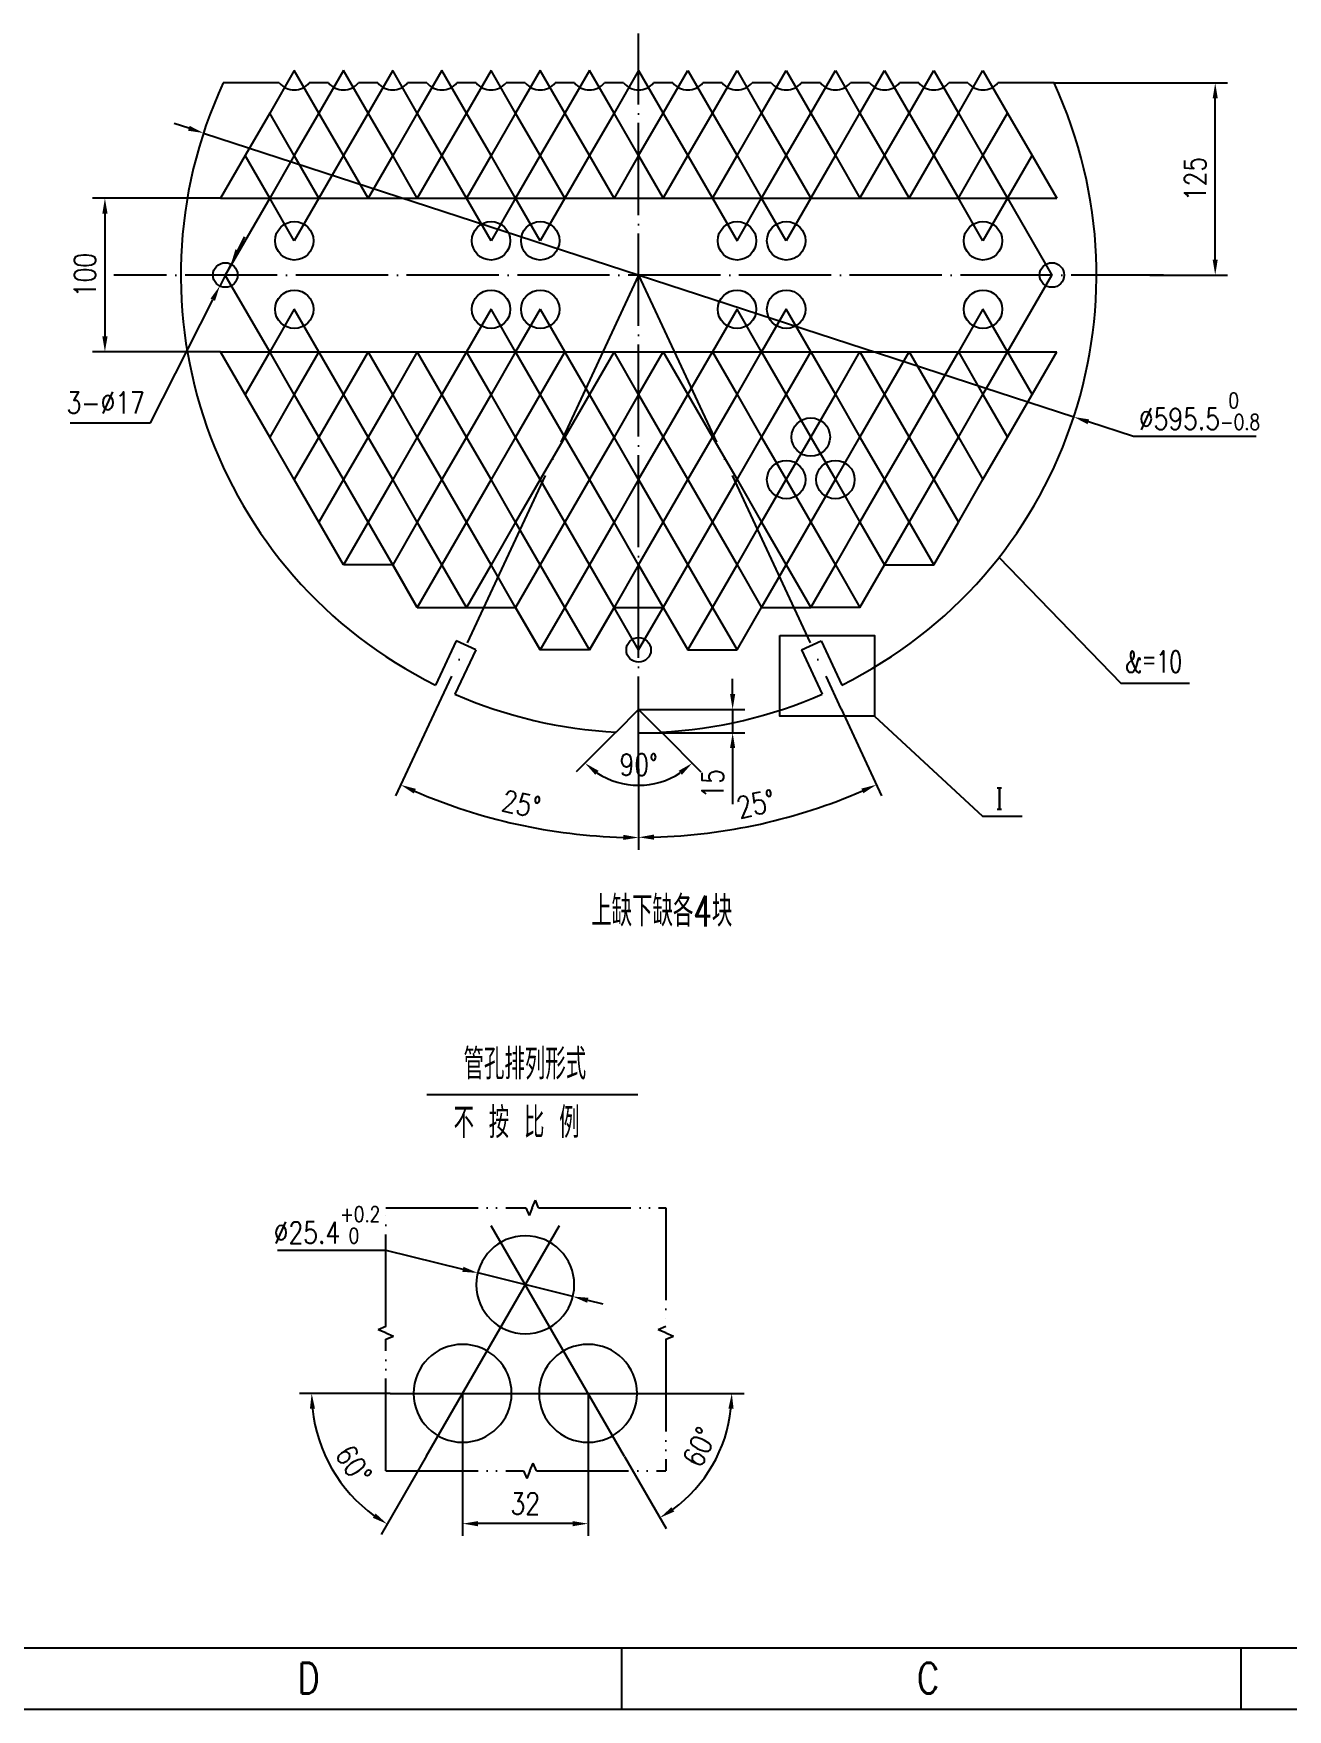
# Model space of a CAD drawing. Header units: millimetres. Extents: x 16142 to 22870, y -8556 to -3804.
# Drawn here: x 19607 to 21239, y -8556 to -6375 of the extents above; entities that cross this region are included whole.
import ezdxf
from ezdxf.enums import TextEntityAlignment as Align

# ---------------------------------------------------------------- set-up
doc = ezdxf.new("R2010")
doc.units = ezdxf.units.MM
doc.header["$LTSCALE"] = 80
for name, pattern in [('DASHDOT-L', [90, 80, -5, 0, -5]), ('DASHDOT-M', [36, 30, -3, 0, -3]), ('DIVIDE-M', [39, 30, -3, 0, -3, 0, -3])]:
    doc.linetypes.add(name, pattern=pattern)
for name, color, linetype in [('4', 4, 'Continuous'), ('CDR_DIM', 7, 'Continuous'), ('CDR_DWG1', 4, 'Continuous'), ('CDR_DWG2', 2, 'Continuous'), ('CDR_DWG3', 1, 'DASHDOT-M'), ('CDR_DWG4', 3, 'DIVIDE-M'), ('CDR_TEXT', 7, 'Continuous'), ('尺寸线', 7, 'Continuous'), ('尺寸线层', 7, 'Continuous'), ('轮廓线', 4, 'Continuous')]:
    doc.layers.add(name, color=color, linetype=linetype)
doc.styles.add('HZ', font='ROMANS.shx', dxfattribs={"width": 0.7, "height": 3, "bigfont": 'HZ.shx'})
doc.styles.add('ROMANC', font='romanc', dxfattribs={"bigfont": 'hz'})
doc.styles.add('TH_GBDIM', font='romans.shx', dxfattribs={"width": 0.8, "bigfont": 'gbcbig.shx'})
doc.dimstyles.new('TH_GBDIM', dxfattribs={"dimscale": 8, "dimtxt": 3.5, "dimasz": 2.5, "dimexe": 2, "dimexo": 0, "dimgap": 1.5, "dimtad": 1, "dimdec": 0, "dimzin": 0, "dimdsep": 46, "dimtxsty": 'TH_GBDIM', "dimcen": 2.5, "dimclrd": 256, "dimclre": 256, "dimclrt": 256, "dimadec": 0, "dimazin": 0, "dimtfac": 0.714286, "dimtdec": 0, "dimtmove": 0, "dimatfit": 3, "dimfxl": 0, "dimtzin": 0, "dimlwd": -1, "dimlwe": -1, "dimarcsym": 0})

# ---------------------------------------------------------------- blocks, each defined once
blk = doc.blocks.new('A$C1B375470')
blk.add_line((15138, 0), (7578, 0))
at = {"layer": 'CDR_DWG1', "color": 4}
blk.add_line((14958, 180), (450, 180), dxfattribs=at)
at = {"layer": 'CDR_DWG4', "linetype": 'Continuous'}
for p, q in [((9517.5, 180), (9517.5, 0)), ((11331, 180), (11331, 0))]:
    blk.add_line(p, q, dxfattribs=at)
at = {"layer": 'CDR_TEXT', "style": 'HZ', "width": 0.8}
for s, p in [('D', (8602, 46.9)), ('C', (10415.5, 46.9))]:
    blk.add_text(s, height=90, dxfattribs=at).set_placement(p, align=Align.CENTER)
blk = doc.blocks.new('A$C092B31A8')
at = {"layer": '尺寸线层', "xscale": 0.05555555555555555, "yscale": 0.05555555555555555, "zscale": 0.05555555555555555}
blk.add_blockref('A$C1B375470', (0, 0), dxfattribs=at)
blk = doc.blocks.new('*D324')
at = {"layer": 'Defpoints', "color": 0, "ltscale": 0.001}
for p in [(20394.5, -6374.9), (20394.5, -6689.2), (20131.2, -7253.8), (20394.5, -7331.8), (20184.5, -7390.6)]:
    blk.add_point(p, dxfattribs=at)
at = {"layer": '尺寸线', "ltscale": 0.001}
for p, q in [((20131.2, -7253.8), (20078.3, -7367.3)), ((20394.5, -7331.8), (20394.5, -7437.4))]:
    blk.add_line(p, q, dxfattribs=at)
blk.add_arc((20394.5, -6689.2), 732.2, 246.5652, 268.4348, dxfattribs=at)
for points in [[(20101.9, -7364), (20104.6, -7358), (20085, -7352.8)], [(20374.5, -7417.8), (20374.4, -7424.5), (20394.5, -7421.4)]]:
    blk.add_solid(points, dxfattribs=at)
at = {"layer": '尺寸线', "ltscale": 0.001, "insert": (20241.8, -7377.9), "char_height": 28, "attachment_point": 5, "rotation": 347.5, "style": 'TH_GBDIM'}
blk.add_mtext('25°', dxfattribs=at)
blk = doc.blocks.new('*D325')
at = {"layer": 'Defpoints', "color": 0, "ltscale": 0.001}
for p in [(20394.5, -6374.9), (20394.5, -6689.2), (20657.8, -7253.8), (20394.5, -7331.8), (20500.5, -7413.4)]:
    blk.add_point(p, dxfattribs=at)
at = {"layer": '尺寸线', "ltscale": 0.001}
for p, q in [((20657.8, -7253.8), (20710.6, -7367.1)), ((20394.5, -7331.8), (20394.5, -7437.1))]:
    blk.add_line(p, q, dxfattribs=at)
blk.add_arc((20394.5, -6689.2), 731.9, 271.5657, 293.4343, dxfattribs=at)
for points in [[(20684.2, -7357.7), (20686.9, -7363.8), (20703.8, -7352.6)], [(20414.5, -7424.2), (20414.4, -7417.5), (20394.5, -7421.1)]]:
    blk.add_solid(points, dxfattribs=at)
at = {"layer": '尺寸线', "ltscale": 0.001, "insert": (20547.1, -7377.7), "char_height": 28, "attachment_point": 5, "rotation": 12.5, "style": 'TH_GBDIM'}
blk.add_mtext('25°', dxfattribs=at)
blk = doc.blocks.new('*D326')
at = {"layer": 'Defpoints', "color": 0, "ltscale": 0.001}
for p in [(20394.5, -7254.7), (20394.5, -7285), (20516.8, -7285)]:
    blk.add_point(p, dxfattribs=at)
at = {"layer": '尺寸线', "ltscale": 0.001}
for p, q in [((20516.8, -7234.7), (20516.8, -7214.7)), ((20394.5, -7254.7), (20532.8, -7254.7)), ((20516.8, -7254.7), (20516.8, -7285)), ((20394.5, -7285), (20532.8, -7285)), ((20516.8, -7305), (20516.8, -7377.9))]:
    blk.add_line(p, q, dxfattribs=at)
for points in [[(20513.4, -7234.7), (20520.1, -7234.7), (20516.8, -7254.7)], [(20513.4, -7305), (20520.1, -7305), (20516.8, -7285)]]:
    blk.add_solid(points, dxfattribs=at)
at = {"layer": '尺寸线', "ltscale": 0.001, "insert": (20490.8, -7351.5), "char_height": 28, "attachment_point": 5, "rotation": 90, "style": 'TH_GBDIM'}
blk.add_mtext('15{}{}', dxfattribs=at)
blk = doc.blocks.new('*D345')
at = {"layer": 'Defpoints', "color": 0, "ltscale": 0.001}
for p in [(19828.4, -6504.4), (20960.6, -6874)]:
    blk.add_point(p, dxfattribs=at)
at = {"layer": '尺寸线', "ltscale": 0.001}
for p, q in [((19809.4, -6498.2), (19790.3, -6492)), ((19828.4, -6504.4), (20960.6, -6874)), ((21038.2, -6899.4), (20979.6, -6880.2)), ((21197.9, -6899.4), (21038.2, -6899.4))]:
    blk.add_line(p, q, dxfattribs=at)
for points in [[(19810.4, -6495.1), (19808.3, -6501.4), (19828.4, -6504.4)], [(20980.6, -6877.1), (20978.5, -6883.4), (20960.6, -6874)]]:
    blk.add_solid(points, dxfattribs=at)
at = {"layer": '尺寸线', "ltscale": 0.001, "insert": (21124.1, -6866.5), "char_height": 28, "attachment_point": 5, "style": 'TH_GBDIM'}
blk.add_mtext('∅595.5{}{\\H0.7143x;\\S 0^ -0.8;}', dxfattribs=at)
blk = doc.blocks.new('*D366')
at = {"layer": 'Defpoints', "color": 0, "ltscale": 0.001}
for p in [(20934.9, -6439.2), (21144.6, -6439.2), (21059.6, -6689.2)]:
    blk.add_point(p, dxfattribs=at)
at = {"layer": '尺寸线', "ltscale": 0.001}
for p, q in [((20934.9, -6439.2), (21160.6, -6439.2)), ((21144.6, -6669.2), (21144.6, -6459.2)), ((21059.6, -6689.2), (21160.6, -6689.2))]:
    blk.add_line(p, q, dxfattribs=at)
for points in [[(21141.3, -6459.2), (21147.9, -6459.2), (21144.6, -6439.2)], [(21141.3, -6669.2), (21147.9, -6669.2), (21144.6, -6689.2)]]:
    blk.add_solid(points, dxfattribs=at)
at = {"layer": '尺寸线', "ltscale": 0.001, "insert": (21118.6, -6564.2), "char_height": 28, "attachment_point": 5, "rotation": 90, "style": 'TH_GBDIM'}
blk.add_mtext('125{}{}', dxfattribs=at)
blk = doc.blocks.new('*D367')
at = {"layer": 'Defpoints', "color": 0, "ltscale": 0.001}
for p in [(20202.7, -7926.6), (20071.3, -8144.8), (20420.8, -8144.8), (20376.1, -8226.9), (20471.9, -8265)]:
    blk.add_point(p, dxfattribs=at)
at = {"layer": '尺寸线层', "ltscale": 0.001}
for p, q in [((20420.8, -8144.8), (20531.7, -8144.8)), ((20376.1, -8226.9), (20430.2, -8320.7))]:
    blk.add_line(p, q, dxfattribs=at)
blk.add_arc((20328.6, -8144.8), 187.1, 306.1283, 353.8717, dxfattribs=at)
for points in [[(20511.3, -8164.6), (20518, -8164.9), (20515.7, -8144.8)], [(20440.8, -8298.7), (20437.1, -8293.1), (20422.2, -8306.8)]]:
    blk.add_solid(points, dxfattribs=at)
at = {"layer": '尺寸线层', "ltscale": 0.001, "insert": (20473.8, -8214.7), "char_height": 28, "attachment_point": 5, "rotation": 64.2907, "style": 'TH_GBDIM'}
blk.add_mtext('60%%D', dxfattribs=at)
blk = doc.blocks.new('*D368')
at = {"layer": 'Defpoints', "color": 0, "ltscale": 0.001}
for p in [(20165.5, -8144.8), (20328.6, -8144.8), (20165.5, -8314.4)]:
    blk.add_point(p, dxfattribs=at)
at = {"layer": '尺寸线层', "ltscale": 0.001}
for p, q in [((20165.5, -8144.8), (20165.5, -8330.4)), ((20328.6, -8144.8), (20328.6, -8330.4)), ((20308.6, -8314.4), (20185.5, -8314.4))]:
    blk.add_line(p, q, dxfattribs=at)
for points in [[(20185.5, -8311.1), (20185.5, -8317.8), (20165.5, -8314.4)], [(20308.6, -8311.1), (20308.6, -8317.8), (20328.6, -8314.4)]]:
    blk.add_solid(points, dxfattribs=at)
at = {"layer": '尺寸线层', "ltscale": 0.001, "insert": (20247, -8288.4), "char_height": 28, "attachment_point": 5, "style": 'TH_GBDIM'}
blk.add_mtext('32{}{}', dxfattribs=at)
blk = doc.blocks.new('*D370')
at = {"layer": 'Defpoints', "color": 0, "ltscale": 0.001}
for p in [(20291.5, -7926.5), (20071.3, -8144.8), (20420.8, -8144.8), (19980.9, -8212), (20118.4, -8226.3)]:
    blk.add_point(p, dxfattribs=at)
at = {"layer": '尺寸线层', "ltscale": 0.001}
for p, q in [((20071.3, -8144.8), (19953.1, -8144.8)), ((20118.4, -8226.3), (20059.3, -8328.7))]:
    blk.add_line(p, q, dxfattribs=at)
blk.add_arc((20165.5, -8144.8), 196.4, 185.8372, 234.1628, dxfattribs=at)
for points in [[(19966.8, -8164.9), (19973.4, -8164.6), (19969.1, -8144.8)], [(20052.3, -8301.2), (20048.7, -8306.8), (20067.3, -8314.9)]]:
    blk.add_solid(points, dxfattribs=at)
at = {"layer": '尺寸线层', "ltscale": 0.001, "insert": (20023.5, -8237.6), "char_height": 28, "attachment_point": 5, "rotation": 303.1621, "style": 'TH_GBDIM'}
blk.add_mtext('60°', dxfattribs=at)
blk = doc.blocks.new('*D369')
at = {"layer": 'Defpoints', "color": 0, "ltscale": 0.001}
for p in [(20185.2, -7988.1), (20308.9, -8018.8)]:
    blk.add_point(p, dxfattribs=at)
at = {"layer": '尺寸线层', "ltscale": 0.001}
for p, q in [((19924.5, -7958.5), (20065.5, -7958.5)), ((20065.5, -7958.5), (20165.8, -7983.3)), ((20308.9, -8018.8), (20185.2, -7988.1)), ((20328.3, -8023.6), (20347.7, -8028.4))]:
    blk.add_line(p, q, dxfattribs=at)
for points in [[(20166.6, -7980.1), (20165, -7986.6), (20185.2, -7988.1)], [(20329.1, -8020.4), (20327.5, -8026.9), (20308.9, -8018.8)]]:
    blk.add_solid(points, dxfattribs=at)
at = {"layer": '尺寸线层', "ltscale": 0.001, "insert": (19989, -7925.6), "char_height": 28, "attachment_point": 5, "style": 'TH_GBDIM'}
blk.add_mtext('%%c25.4{}{\\H0.7143x;\\S+0.2^  0;}', dxfattribs=at)
blk = doc.blocks.new('*D402')
at = {"layer": 'Defpoints', "color": 0, "ltscale": 0.001}
for p in [(19850.5, -6589.2), (19700.1, -6789.2), (19850.5, -6789.2)]:
    blk.add_point(p, dxfattribs=at)
at = {"layer": '尺寸线', "ltscale": 0.001}
for p, q in [((19850.5, -6589.2), (19684.1, -6589.2)), ((19700.1, -6609.2), (19700.1, -6769.2)), ((19850.5, -6789.2), (19684.1, -6789.2))]:
    blk.add_line(p, q, dxfattribs=at)
for points in [[(19696.8, -6609.2), (19703.5, -6609.2), (19700.1, -6589.2)], [(19696.8, -6769.2), (19703.5, -6769.2), (19700.1, -6789.2)]]:
    blk.add_solid(points, dxfattribs=at)
at = {"layer": '尺寸线', "ltscale": 0.001, "insert": (19674.1, -6689.2), "char_height": 28, "attachment_point": 5, "rotation": 90, "style": 'TH_GBDIM'}
blk.add_mtext('100', dxfattribs=at)
blk = doc.blocks.new('*D403')
at = {"layer": 'CDR_DWG2', "ltscale": 0.001}
for p, q in [((20365.2, -7284), (20313.4, -7335.8)), ((20423.7, -7284), (20475.5, -7335.8))]:
    blk.add_line(p, q, dxfattribs=at)
blk.add_arc((20394.5, -7254.7), 98.6, 236.6402, 303.3598, dxfattribs=at)
for points in [[(20338.1, -7339.7), (20342.3, -7334.5), (20324.7, -7324.5)], [(20446.6, -7334.5), (20450.8, -7339.7), (20464.2, -7324.5)]]:
    blk.add_solid(points, dxfattribs=at)
at = {"layer": 'Defpoints', "color": 0, "ltscale": 0.001}
for p in [(20394.5, -7254.7), (20394.5, -7254.7), (20365.2, -7284), (20423.7, -7284), (20368.9, -7350)]:
    blk.add_point(p, dxfattribs=at)
at = {"layer": 'CDR_DWG2', "ltscale": 0.001, "insert": (20394.5, -7326.6), "char_height": 28, "attachment_point": 5, "style": 'TH_GBDIM'}
blk.add_mtext('90°', dxfattribs=at)
blk = doc.blocks.new('*D404')
at = {"layer": 'Defpoints', "color": 0, "ltscale": 0.001}
for p in [(19864, -6675), (19849.5, -6703.5)]:
    blk.add_point(p, dxfattribs=at)
at = {"layer": '尺寸线', "ltscale": 0.001}
for p, q in [((19873, -6657.1), (19882.1, -6639.3)), ((19864, -6675), (19849.5, -6703.5)), ((19759.3, -6881.4), (19840.4, -6721.3)), ((19654.9, -6881.4), (19759.3, -6881.4))]:
    blk.add_line(p, q, dxfattribs=at)
for points in [[(19870, -6655.6), (19876, -6658.6), (19864, -6675)], [(19837.5, -6719.8), (19843.4, -6722.8), (19849.5, -6703.5)]]:
    blk.add_solid(points, dxfattribs=at)
at = {"layer": '尺寸线', "ltscale": 0.001, "insert": (19701.1, -6855.4), "char_height": 28, "attachment_point": 5, "style": 'TH_GBDIM'}
blk.add_mtext('3-%%c17{}{}', dxfattribs=at)

msp = doc.modelspace()

# ---------------------------------------------------------------- linework, layer by layer
at = {"color": 4, "linetype": 'Continuous'}
for centre, start, end in [((20247.05, -8003.48), 90, 270), ((20247.05, -8003.48), 270, 90), ((20165.46, -8144.8), 90, 270), ((20165.46, -8144.8), 270, 90), ((20328.64, -8144.8), 90, 270), ((20328.64, -8144.8), 270, 90)]:
    msp.add_arc(centre, 63.74, start, end, dxfattribs=at)
at = {"layer": '4', "color": 2}
msp.add_line((20118.81, -7755.91), (20393.46, -7755.91), dxfattribs=at)
at = {"layer": 'CDR_DWG1'}
for p, q in [((19946.47, -6422.95), (19914.47, -6478.38)), ((20842.47, -6422.95), (20874.47, -6478.38)), ((19914.47, -6478.38), (19882.47, -6533.8)), ((20874.47, -6478.38), (20906.47, -6533.8)), ((19882.47, -6533.8), (19850.47, -6589.23)), ((20906.47, -6533.8), (20938.47, -6589.23)), ((19850.47, -6589.23), (20938.47, -6589.23)), ((19882.47, -6844.66), (19850.47, -6789.23)), ((19850.47, -6789.23), (20938.47, -6789.23)), ((20906.47, -6844.66), (20938.47, -6789.23)), ((19914.47, -6900.08), (19882.47, -6844.66)), ((20874.47, -6900.08), (20906.47, -6844.66)), ((19946.47, -6955.51), (19914.47, -6900.08)), ((20842.47, -6955.51), (20874.47, -6900.08)), ((19978.47, -7010.93), (19946.47, -6955.51)), ((20810.47, -7010.93), (20842.47, -6955.51)), ((20010.47, -7066.36), (19978.47, -7010.93)), ((20778.47, -7066.36), (20810.47, -7010.93)), ((20074.47, -7066.36), (20010.47, -7066.36)), ((20106.47, -7121.78), (20074.47, -7066.36)), ((20074.47, -7066.36), (20074.47, -7066.36)), ((20682.47, -7121.78), (20714.47, -7066.36)), ((20714.47, -7066.36), (20778.47, -7066.36)), ((20714.47, -7066.36), (20714.47, -7066.36)), ((20157.09, -7165.15), (20130.18, -7222.87)), ((20182.47, -7176.98), (20157.09, -7165.15)), ((20606.46, -7176.98), (20631.84, -7165.15)), ((20631.84, -7165.15), (20658.75, -7222.87)), ((20182.47, -7176.98), (20155.56, -7234.7)), ((20330.47, -7177.21), (20266.47, -7177.21)), ((20458.47, -7177.21), (20522.47, -7177.21)), ((20606.46, -7176.98), (20633.38, -7234.7))]:
    msp.add_line(p, q, dxfattribs=at)
at = {"layer": 'CDR_DWG1', "ltscale": 0.001}
for p, q in [((20074.47, -7066.36), (20106.47, -7121.78)), ((20682.47, -7121.78), (20714.47, -7066.36)), ((20106.47, -7121.78), (20170.47, -7121.78)), ((20170.47, -7121.78), (20234.47, -7121.78)), ((20234.47, -7121.78), (20266.47, -7177.21)), ((20330.47, -7177.21), (20362.47, -7121.78)), ((20362.47, -7121.78), (20426.47, -7121.78)), ((20426.47, -7121.78), (20458.47, -7177.21)), ((20522.47, -7177.21), (20554.47, -7121.78)), ((20554.47, -7121.78), (20618.47, -7121.78)), ((20682.47, -7121.78), (20618.47, -7121.78))]:
    msp.add_line(p, q, dxfattribs=at)
at = {"layer": 'CDR_DWG1'}
for centre, radius in [((19946.47, -6644.66), 25), ((20202.47, -6644.66), 25), ((20266.47, -6644.66), 25), ((20522.47, -6644.66), 25), ((20586.47, -6644.66), 25), ((20842.47, -6644.66), 25), ((19856.73, -6689.23), 16), ((20932.2, -6689.23), 16), ((19946.47, -6733.8), 25), ((20202.47, -6733.8), 25), ((20266.47, -6733.8), 25), ((20522.47, -6733.8), 25), ((20586.47, -6733.8), 25), ((20842.47, -6733.8), 25), ((20618.47, -6900.08), 25), ((20586.47, -6955.51), 25), ((20650.47, -6955.51), 25), ((20394.47, -7177.21), 16)]:
    msp.add_circle(centre, radius, dxfattribs=at)
for centre in [(19946.47, -6422.95), (20010.47, -6422.95), (20074.47, -6422.95), (20138.47, -6422.95), (20202.47, -6422.95), (20266.47, -6422.95), (20330.47, -6422.95), (20394.47, -6422.95), (20458.47, -6422.95), (20522.47, -6422.95), (20586.47, -6422.95), (20650.47, -6422.95), (20714.47, -6422.95), (20778.47, -6422.95), (20842.47, -6422.95)]:
    msp.add_arc(centre, 25.4, 219.85314, 320.14686, dxfattribs=at)
at = {"layer": 'CDR_DWG2', "ltscale": 0.001}
msp.add_lwpolyline([(20578.09, -7158.34), (20701.14, -7158.34), (20701.14, -7263.47), (20578.09, -7263.47)], close=True, dxfattribs=at)
at = {"layer": 'CDR_DWG3', "ltscale": 0.05}
for p, q in [((20394.47, -7331.78), (20394.47, -6374.87)), ((21077.21, -6689.23), (19711.72, -6689.23))]:
    msp.add_line(p, q, dxfattribs=at)
at = {"layer": 'CDR_DWG3', "linetype": 'DASHDOT-L'}
for p, q in [((19946.47, -6422.95), (19914.47, -6478.38)), ((19978.47, -6478.38), (19946.47, -6422.95)), ((20010.47, -6422.95), (19978.47, -6478.38)), ((20042.47, -6478.38), (20010.47, -6422.95)), ((20074.47, -6422.95), (20042.47, -6478.38)), ((20106.47, -6478.38), (20074.47, -6422.95)), ((20138.47, -6422.95), (20106.47, -6478.38)), ((20170.47, -6478.38), (20138.47, -6422.95)), ((20202.47, -6422.95), (20170.47, -6478.38)), ((20234.47, -6478.38), (20202.47, -6422.95)), ((20266.47, -6422.95), (20234.47, -6478.38)), ((20298.47, -6478.38), (20266.47, -6422.95)), ((20330.47, -6422.95), (20298.47, -6478.38)), ((20362.47, -6478.38), (20330.47, -6422.95)), ((20394.47, -6422.95), (20362.47, -6478.38)), ((20394.47, -6422.95), (20426.47, -6478.38)), ((20426.47, -6478.38), (20458.47, -6422.95)), ((20458.47, -6422.95), (20490.47, -6478.38)), ((20490.47, -6478.38), (20522.47, -6422.95)), ((20522.47, -6422.95), (20554.47, -6478.38)), ((20554.47, -6478.38), (20586.47, -6422.95)), ((20586.47, -6422.95), (20618.47, -6478.38)), ((20618.47, -6478.38), (20650.47, -6422.95)), ((20650.47, -6422.95), (20682.47, -6478.38)), ((20682.47, -6478.38), (20714.47, -6422.95)), ((20714.47, -6422.95), (20746.47, -6478.38)), ((20746.47, -6478.38), (20778.47, -6422.95)), ((20778.47, -6422.95), (20810.47, -6478.38)), ((20810.47, -6478.38), (20842.47, -6422.95)), ((20842.47, -6422.95), (20874.47, -6478.38)), ((19914.47, -6478.38), (19882.47, -6533.8)), ((19946.47, -6533.8), (19914.47, -6478.38)), ((19978.47, -6478.38), (19946.47, -6533.8)), ((20010.47, -6533.8), (19978.47, -6478.38)), ((20042.47, -6478.38), (20010.47, -6533.8)), ((20074.47, -6533.8), (20042.47, -6478.38)), ((20106.47, -6478.38), (20074.47, -6533.8)), ((20138.47, -6533.8), (20106.47, -6478.38)), ((20170.47, -6478.38), (20138.47, -6533.8)), ((20202.47, -6533.8), (20170.47, -6478.38)), ((20234.47, -6478.38), (20202.47, -6533.8)), ((20266.47, -6533.8), (20234.47, -6478.38)), ((20298.47, -6478.38), (20266.47, -6533.8)), ((20330.47, -6533.8), (20298.47, -6478.38)), ((20362.47, -6478.38), (20330.47, -6533.8)), ((20394.47, -6533.8), (20362.47, -6478.38)), ((20394.47, -6533.8), (20426.47, -6478.38)), ((20426.47, -6478.38), (20458.47, -6533.8)), ((20458.47, -6533.8), (20490.47, -6478.38)), ((20490.47, -6478.38), (20522.47, -6533.8)), ((20522.47, -6533.8), (20554.47, -6478.38)), ((20554.47, -6478.38), (20586.47, -6533.8)), ((20586.47, -6533.8), (20618.47, -6478.38)), ((20618.47, -6478.38), (20650.47, -6533.8)), ((20650.47, -6533.8), (20682.47, -6478.38)), ((20682.47, -6478.38), (20714.47, -6533.8)), ((20714.47, -6533.8), (20746.47, -6478.38)), ((20746.47, -6478.38), (20778.47, -6533.8)), ((20778.47, -6533.8), (20810.47, -6478.38)), ((20810.47, -6478.38), (20842.47, -6533.8)), ((20842.47, -6533.8), (20874.47, -6478.38)), ((20874.47, -6478.38), (20906.47, -6533.8)), ((19882.47, -6533.8), (19850.47, -6589.23)), ((19914.47, -6589.23), (19882.47, -6533.8)), ((19946.47, -6533.8), (19914.47, -6589.23)), ((19978.47, -6589.23), (19946.47, -6533.8)), ((20010.47, -6533.8), (19978.47, -6589.23)), ((20042.47, -6589.23), (20010.47, -6533.8)), ((20074.47, -6533.8), (20042.47, -6589.23)), ((20106.47, -6589.23), (20074.47, -6533.8)), ((20138.47, -6533.8), (20106.47, -6589.23)), ((20170.47, -6589.23), (20138.47, -6533.8)), ((20202.47, -6533.8), (20170.47, -6589.23)), ((20234.47, -6589.23), (20202.47, -6533.8)), ((20266.47, -6533.8), (20234.47, -6589.23)), ((20298.47, -6589.23), (20266.47, -6533.8)), ((20330.47, -6533.8), (20298.47, -6589.23)), ((20362.47, -6589.23), (20330.47, -6533.8)), ((20394.47, -6533.8), (20362.47, -6589.23)), ((20394.47, -6533.8), (20426.47, -6589.23)), ((20426.47, -6589.23), (20458.47, -6533.8)), ((20458.47, -6533.8), (20490.47, -6589.23)), ((20490.47, -6589.23), (20522.47, -6533.8)), ((20522.47, -6533.8), (20554.47, -6589.23)), ((20554.47, -6589.23), (20586.47, -6533.8)), ((20586.47, -6533.8), (20618.47, -6589.23)), ((20618.47, -6589.23), (20650.47, -6533.8)), ((20650.47, -6533.8), (20682.47, -6589.23)), ((20682.47, -6589.23), (20714.47, -6533.8)), ((20714.47, -6533.8), (20746.47, -6589.23)), ((20746.47, -6589.23), (20778.47, -6533.8)), ((20778.47, -6533.8), (20810.47, -6589.23)), ((20810.47, -6589.23), (20842.47, -6533.8)), ((20842.47, -6533.8), (20874.47, -6589.23)), ((20874.47, -6589.23), (20906.47, -6533.8)), ((20906.47, -6533.8), (20938.47, -6589.23)), ((19914.47, -6589.23), (19856.73, -6689.23)), ((19946.47, -6644.66), (19914.47, -6589.23)), ((19978.47, -6589.23), (19946.47, -6644.66)), ((20202.47, -6644.66), (20170.47, -6589.23)), ((20234.47, -6589.23), (20202.47, -6644.66)), ((20266.47, -6644.66), (20234.47, -6589.23)), ((20298.47, -6589.23), (20266.47, -6644.66)), ((20490.47, -6589.23), (20522.47, -6644.66)), ((20522.47, -6644.66), (20554.47, -6589.23)), ((20586.47, -6644.66), (20554.47, -6589.23)), ((20618.47, -6589.23), (20586.47, -6644.66)), ((20842.47, -6644.66), (20810.47, -6589.23)), ((20874.47, -6589.23), (20842.47, -6644.66)), ((20874.47, -6589.23), (20932.2, -6689.23)), ((19914.47, -6789.23), (19856.73, -6689.23)), ((20842.47, -6844.66), (20932.2, -6689.23)), ((19946.47, -6733.8), (19914.47, -6789.23)), ((19978.47, -6789.23), (19946.47, -6733.8)), ((20202.47, -6733.8), (20170.47, -6789.23)), ((20234.47, -6789.23), (20202.47, -6733.8)), ((20266.47, -6733.8), (20234.47, -6789.23)), ((20266.47, -6733.8), (20298.47, -6789.23)), ((20522.47, -6733.8), (20490.47, -6789.23)), ((20554.47, -6789.23), (20522.47, -6733.8)), ((20586.47, -6733.8), (20554.47, -6789.23)), ((20618.47, -6789.23), (20586.47, -6733.8)), ((20842.47, -6733.8), (20810.47, -6789.23)), ((20874.47, -6789.23), (20842.47, -6733.8)), ((19882.47, -6844.66), (19850.47, -6789.23)), ((19914.47, -6789.23), (19882.47, -6844.66)), ((19946.47, -6844.66), (19914.47, -6789.23)), ((19978.47, -6789.23), (19946.47, -6844.66)), ((20010.47, -6844.66), (19978.47, -6789.23)), ((20042.47, -6789.23), (20010.47, -6844.66)), ((20074.47, -6844.66), (20042.47, -6789.23)), ((20106.47, -6789.23), (20074.47, -6844.66)), ((20138.47, -6844.66), (20106.47, -6789.23)), ((20170.47, -6789.23), (20138.47, -6844.66)), ((20202.47, -6844.66), (20170.47, -6789.23)), ((20234.47, -6789.23), (20202.47, -6844.66)), ((20266.47, -6844.66), (20234.47, -6789.23)), ((20298.47, -6789.23), (20266.47, -6844.66)), ((20330.47, -6844.66), (20298.47, -6789.23)), ((20362.47, -6789.23), (20330.47, -6844.66)), ((20394.47, -6844.66), (20362.47, -6789.23)), ((20394.47, -6844.66), (20426.47, -6789.23)), ((20426.47, -6789.23), (20458.47, -6844.66)), ((20458.47, -6844.66), (20490.47, -6789.23)), ((20490.47, -6789.23), (20522.47, -6844.66)), ((20522.47, -6844.66), (20554.47, -6789.23)), ((20554.47, -6789.23), (20586.47, -6844.66)), ((20586.47, -6844.66), (20618.47, -6789.23)), ((20618.47, -6789.23), (20650.47, -6844.66)), ((20650.47, -6844.66), (20682.47, -6789.23)), ((20682.47, -6789.23), (20714.47, -6844.66)), ((20714.47, -6844.66), (20746.47, -6789.23)), ((20746.47, -6789.23), (20778.47, -6844.66)), ((20778.47, -6844.66), (20810.47, -6789.23)), ((20810.47, -6789.23), (20842.47, -6844.66)), ((20874.47, -6789.23), (20906.47, -6844.66)), ((20906.47, -6844.66), (20938.47, -6789.23)), ((19914.47, -6900.08), (19882.47, -6844.66)), ((19946.47, -6844.66), (19914.47, -6900.08)), ((19978.47, -6900.08), (19946.47, -6844.66)), ((20010.47, -6844.66), (19978.47, -6900.08)), ((20042.47, -6900.08), (20010.47, -6844.66)), ((20074.47, -6844.66), (20042.47, -6900.08)), ((20106.47, -6900.08), (20074.47, -6844.66)), ((20138.47, -6844.66), (20106.47, -6900.08)), ((20170.47, -6900.08), (20138.47, -6844.66)), ((20202.47, -6844.66), (20170.47, -6900.08)), ((20234.47, -6900.08), (20202.47, -6844.66)), ((20266.47, -6844.66), (20234.47, -6900.08)), ((20298.47, -6900.08), (20266.47, -6844.66)), ((20330.47, -6844.66), (20298.47, -6900.08)), ((20362.47, -6900.08), (20330.47, -6844.66)), ((20394.47, -6844.66), (20362.47, -6900.08)), ((20394.47, -6844.66), (20426.47, -6900.08)), ((20426.47, -6900.08), (20458.47, -6844.66)), ((20458.47, -6844.66), (20490.47, -6900.08)), ((20490.47, -6900.08), (20522.47, -6844.66)), ((20522.47, -6844.66), (20554.47, -6900.08)), ((20554.47, -6900.08), (20586.47, -6844.66)), ((20586.47, -6844.66), (20618.47, -6900.08)), ((20618.47, -6900.08), (20650.47, -6844.66)), ((20650.47, -6844.66), (20682.47, -6900.08)), ((20682.47, -6900.08), (20714.47, -6844.66)), ((20714.47, -6844.66), (20746.47, -6900.08)), ((20746.47, -6900.08), (20778.47, -6844.66)), ((20778.47, -6844.66), (20810.47, -6900.08)), ((20810.47, -6900.08), (20842.47, -6844.66)), ((20842.47, -6844.66), (20874.47, -6900.08)), ((20874.47, -6900.08), (20906.47, -6844.66)), ((19946.47, -6955.51), (19914.47, -6900.08)), ((19978.47, -6900.08), (19946.47, -6955.51)), ((20010.47, -6955.51), (19978.47, -6900.08)), ((20042.47, -6900.08), (20010.47, -6955.51)), ((20074.47, -6955.51), (20042.47, -6900.08)), ((20106.47, -6900.08), (20074.47, -6955.51)), ((20138.47, -6955.51), (20106.47, -6900.08)), ((20170.47, -6900.08), (20138.47, -6955.51)), ((20202.47, -6955.51), (20170.47, -6900.08)), ((20234.47, -6900.08), (20202.47, -6955.51)), ((20266.47, -6955.51), (20234.47, -6900.08)), ((20298.47, -6900.08), (20266.47, -6955.51)), ((20330.47, -6955.51), (20298.47, -6900.08)), ((20362.47, -6900.08), (20330.47, -6955.51)), ((20394.47, -6955.51), (20362.47, -6900.08)), ((20394.47, -6955.51), (20426.47, -6900.08)), ((20426.47, -6900.08), (20458.47, -6955.51)), ((20458.47, -6955.51), (20490.47, -6900.08)), ((20490.47, -6900.08), (20522.47, -6955.51)), ((20522.47, -6955.51), (20554.47, -6900.08)), ((20554.47, -6900.08), (20586.47, -6955.51)), ((20586.47, -6955.51), (20618.47, -6900.08)), ((20618.47, -6900.08), (20650.47, -6955.51)), ((20650.47, -6955.51), (20682.47, -6900.08)), ((20682.47, -6900.08), (20714.47, -6955.51)), ((20714.47, -6955.51), (20746.47, -6900.08)), ((20746.47, -6900.08), (20778.47, -6955.51)), ((20778.47, -6955.51), (20810.47, -6900.08)), ((20810.47, -6900.08), (20842.47, -6955.51)), ((20842.47, -6955.51), (20874.47, -6900.08)), ((19978.47, -7010.93), (19946.47, -6955.51)), ((20010.47, -6955.51), (19978.47, -7010.93)), ((20042.47, -7010.93), (20010.47, -6955.51)), ((20074.47, -6955.51), (20042.47, -7010.93)), ((20106.47, -7010.93), (20074.47, -6955.51)), ((20138.47, -6955.51), (20106.47, -7010.93)), ((20170.47, -7010.93), (20138.47, -6955.51)), ((20202.47, -6955.51), (20170.47, -7010.93)), ((20234.47, -7010.93), (20202.47, -6955.51)), ((20266.47, -6955.51), (20234.47, -7010.93)), ((20298.47, -7010.93), (20266.47, -6955.51)), ((20330.47, -6955.51), (20298.47, -7010.93)), ((20362.47, -7010.93), (20330.47, -6955.51)), ((20394.47, -6955.51), (20362.47, -7010.93)), ((20394.47, -6955.51), (20426.47, -7010.93)), ((20426.47, -7010.93), (20458.47, -6955.51)), ((20458.47, -6955.51), (20490.47, -7010.93)), ((20490.47, -7010.93), (20522.47, -6955.51)), ((20522.47, -6955.51), (20554.47, -7010.93)), ((20554.47, -7010.93), (20586.47, -6955.51)), ((20586.47, -6955.51), (20618.47, -7010.93)), ((20618.47, -7010.93), (20650.47, -6955.51)), ((20650.47, -6955.51), (20682.47, -7010.93)), ((20682.47, -7010.93), (20714.47, -6955.51)), ((20714.47, -6955.51), (20746.47, -7010.93)), ((20746.47, -7010.93), (20778.47, -6955.51)), ((20778.47, -6955.51), (20810.47, -7010.93)), ((20810.47, -7010.93), (20842.47, -6955.51)), ((20010.47, -7066.36), (19978.47, -7010.93)), ((20042.47, -7010.93), (20010.47, -7066.36)), ((20074.47, -7066.36), (20042.47, -7010.93)), ((20106.47, -7010.93), (20074.47, -7066.36)), ((20138.47, -7066.36), (20106.47, -7010.93)), ((20170.47, -7010.93), (20138.47, -7066.36)), ((20202.47, -7066.36), (20170.47, -7010.93)), ((20234.47, -7010.93), (20202.47, -7066.36)), ((20266.47, -7066.36), (20234.47, -7010.93)), ((20298.47, -7010.93), (20266.47, -7066.36)), ((20330.47, -7066.36), (20298.47, -7010.93)), ((20362.47, -7010.93), (20330.47, -7066.36)), ((20394.47, -7066.36), (20362.47, -7010.93)), ((20394.47, -7066.36), (20426.47, -7010.93)), ((20426.47, -7010.93), (20458.47, -7066.36)), ((20458.47, -7066.36), (20490.47, -7010.93)), ((20490.47, -7010.93), (20522.47, -7066.36)), ((20522.47, -7066.36), (20554.47, -7010.93)), ((20554.47, -7010.93), (20586.47, -7066.36)), ((20586.47, -7066.36), (20618.47, -7010.93)), ((20618.47, -7010.93), (20650.47, -7066.36)), ((20650.47, -7066.36), (20682.47, -7010.93)), ((20682.47, -7010.93), (20714.47, -7066.36)), ((20714.47, -7066.36), (20746.47, -7010.93)), ((20746.47, -7010.93), (20778.47, -7066.36)), ((20778.47, -7066.36), (20810.47, -7010.93)), ((20106.47, -7121.78), (20074.47, -7066.36)), ((20138.47, -7066.36), (20106.47, -7121.78)), ((20170.47, -7121.78), (20138.47, -7066.36)), ((20202.47, -7066.36), (20170.47, -7121.78)), ((20234.47, -7121.78), (20202.47, -7066.36)), ((20266.47, -7066.36), (20234.47, -7121.78)), ((20298.47, -7121.78), (20266.47, -7066.36)), ((20330.47, -7066.36), (20298.47, -7121.78)), ((20362.47, -7121.78), (20330.47, -7066.36)), ((20394.47, -7066.36), (20362.47, -7121.78)), ((20394.47, -7066.36), (20426.47, -7121.78)), ((20426.47, -7121.78), (20458.47, -7066.36)), ((20458.47, -7066.36), (20490.47, -7121.78)), ((20490.47, -7121.78), (20522.47, -7066.36)), ((20522.47, -7066.36), (20554.47, -7121.78)), ((20554.47, -7121.78), (20586.47, -7066.36)), ((20586.47, -7066.36), (20618.47, -7121.78)), ((20618.47, -7121.78), (20650.47, -7066.36)), ((20650.47, -7066.36), (20682.47, -7121.78)), ((20682.47, -7121.78), (20714.47, -7066.36)), ((20266.47, -7177.21), (20234.47, -7121.78)), ((20298.47, -7121.78), (20266.47, -7177.21)), ((20330.47, -7177.21), (20298.47, -7121.78)), ((20362.47, -7121.78), (20330.47, -7177.21)), ((20394.47, -7177.21), (20362.47, -7121.78)), ((20394.47, -7177.21), (20426.47, -7121.78)), ((20426.47, -7121.78), (20458.47, -7177.21)), ((20458.47, -7177.21), (20490.47, -7121.78)), ((20490.47, -7121.78), (20522.47, -7177.21)), ((20522.47, -7177.21), (20554.47, -7121.78)), ((20118.4, -8226.31), (20291.52, -7926.46)), ((20376.07, -8226.95), (20202.66, -7926.59)), ((20071.28, -8144.8), (20420.84, -8144.8))]:
    msp.add_line(p, q, dxfattribs=at)
at = {"layer": 'CDR_DWG3', "ltscale": 0.1}
for q in [(20131.18, -7253.85), (20657.75, -7253.85)]:
    msp.add_line((20394.47, -6689.23), q, dxfattribs=at)
at = {"layer": 'CDR_DWG4'}
for p, q in [((20256.03, -7903.34), (20260.16, -7893.46)), ((20264.3, -7903.34), (20260.16, -7893.46)), ((20247.75, -7903.34), (20251.89, -7913.22)), ((20256.03, -7903.34), (20251.89, -7913.22)), ((20065.54, -8057.9), (20055.66, -8062.04)), ((20065.54, -8066.17), (20055.66, -8062.04)), ((20065.54, -8066.17), (20075.42, -8070.31)), ((20065.54, -8074.44), (20075.42, -8070.31)), ((20429.97, -8057.9), (20420.09, -8062.04)), ((20429.97, -8066.17), (20420.09, -8062.04)), ((20429.97, -8066.17), (20439.85, -8070.31)), ((20429.97, -8074.44), (20439.85, -8070.31)), ((20244.85, -8245.55), (20248.99, -8255.43)), ((20253.13, -8245.55), (20248.99, -8255.43)), ((20253.13, -8245.55), (20257.26, -8235.67)), ((20261.4, -8245.55), (20257.26, -8235.67))]:
    msp.add_line(p, q, dxfattribs=at)
at = {"layer": 'CDR_DWG4', "color": 3, "ltscale": 0.05}
for p, q in [((20065.54, -8057.9), (20065.54, -7903.34)), ((20065.54, -7903.34), (20247.75, -7903.34)), ((20264.3, -7903.34), (20429.97, -7903.34)), ((20429.97, -7903.34), (20429.97, -8057.9)), ((20065.54, -8245.55), (20065.54, -8074.44)), ((20429.97, -8074.44), (20429.97, -8245.55)), ((20065.54, -8245.55), (20244.85, -8245.55)), ((20261.4, -8245.55), (20429.97, -8245.55))]:
    msp.add_line(p, q, dxfattribs=at)
at = {"layer": '尺寸线', "ltscale": 0.001}
for p, q in [((20863.23, -7056.49), (21021.69, -7220.38)), ((21021.69, -7220.38), (21110.99, -7220.38)), ((20701.14, -7263.47), (20842.05, -7393.4)), ((20842.05, -7393.4), (20893.4, -7393.4))]:
    msp.add_line(p, q, dxfattribs=at)
at = {"layer": '轮廓线'}
for p, q in [((19926.97, -6439.23), (19853.99, -6439.23)), ((19990.97, -6439.23), (19965.97, -6439.23)), ((20054.97, -6439.23), (20029.97, -6439.23)), ((20118.97, -6439.23), (20093.97, -6439.23)), ((20182.97, -6439.23), (20157.97, -6439.23)), ((20246.97, -6439.23), (20221.97, -6439.23)), ((20310.97, -6439.23), (20285.97, -6439.23)), ((20374.97, -6439.23), (20349.97, -6439.23)), ((20438.97, -6439.23), (20413.97, -6439.23)), ((20502.97, -6439.23), (20477.97, -6439.23)), ((20566.97, -6439.23), (20541.97, -6439.23)), ((20630.97, -6439.23), (20605.97, -6439.23)), ((20694.97, -6439.23), (20669.97, -6439.23)), ((20758.97, -6439.23), (20733.97, -6439.23)), ((20822.97, -6439.23), (20797.97, -6439.23)), ((20934.95, -6439.23), (20861.97, -6439.23)), ((20394.47, -7254.73), (20365.19, -7284.01)), ((20394.47, -7254.73), (20423.75, -7284.01))]:
    msp.add_line(p, q, dxfattribs=at)
for start, end in [(155.17707, 243.65287), (296.34713, 24.82293), (246.34713, 267.18173), (272.81827, 293.65287)]:
    msp.add_arc((20394.47, -6689.23), 595.5, start, end, dxfattribs=at)

# ---------------------------------------------------------------- block references
at = {"layer": '尺寸线层', "xscale": 8, "yscale": 8, "zscale": 8}
msp.add_blockref('A$C092B31A8', (16141.98, -8556.27), dxfattribs=at)

# ---------------------------------------------------------------- texts
at = {"color": 7, "linetype": 'Continuous', "style": 'HZ', "width": 0.7}
for s, p in [('上缺下缺各4块', (20332.74, -7537.19)), ('管孔排列形式', (20166.65, -7736.25)), ('不 按 比 例', (20153.7, -7812.52))]:
    msp.add_text(s, height=40, dxfattribs=at).set_placement(p)
at = {"layer": 'CDR_DIM', "style": 'HZ', "width": 0.7}
msp.add_text('&＝10', height=28, dxfattribs=at).set_placement((21027.51, -7206.53))
at = {"layer": 'CDR_DWG2', "style": 'ROMANC', "width": 0.7}
msp.add_text('I', height=28, dxfattribs=at).set_placement((20863.74, -7384.51), align=Align.CENTER)

# ---------------------------------------------------------------- dimensions: what is measured, and where the dimension line sits
at = {"layer": 'CDR_DWG2', "ltscale": 0.001}
dim = msp.add_angular_dim_2l(base=(20368.94, -7349.98), line1=((20394.47, -7254.73), (20423.75, -7284.01)), line2=((20394.47, -7254.73), (20365.19, -7284.01)), dimstyle='TH_GBDIM', dxfattribs=at)
dim.commit()
dim.dimension.update_dxf_attribs({"geometry": '*D403', "text_midpoint": (20394.47, -7326.57)})
at = {"layer": '尺寸线', "ltscale": 0.001}
for base, line1, line2, picture, middle in [((20184.48, -7390.63), ((20394.47, -7331.78), (20394.47, -6374.87)), ((20394.47, -6689.23), (20131.18, -7253.85)), '*D324', (20241.79, -7377.9)), ((20500.55, -7413.42), ((20394.47, -6689.23), (20657.75, -7253.85)), ((20394.47, -7331.78), (20394.47, -6374.87)), '*D325', (20547.09, -7377.66))]:
    dim = msp.add_angular_dim_2l(base=base, line1=line1, line2=line2, dimstyle='TH_GBDIM', dxfattribs=at)
    dim.commit()
    dim.dimension.update_dxf_attribs({"geometry": picture, "text_midpoint": middle})
for base, p1, p2, text, override, picture, middle in [((21144.61, -6439.23), (21059.63, -6689.23), (20934.95, -6439.23), '<>{}{}', {"dimgap": 1.5, "dimtad": 1, "dimjust": 0, "dimdec": 0, "dimlfac": 0.5, "dimse1": 0, "dimse2": 0, "dimsd1": 0, "dimsd2": 0}, '*D366', (21118.61, -6564.23)), ((20516.77, -7285.01), (20394.47, -7254.73), (20394.47, -7285.01), '15{}{}', {"dimgap": 1.5, "dimtad": 1, "dimjust": 0, "dimdec": 0, "dimlfac": 1, "dimse1": 0, "dimse2": 0, "dimsd1": 0, "dimsd2": 0}, '*D326', (20490.77, -7351.47))]:
    dim = msp.add_linear_dim(base=base, p1=p1, p2=p2, angle=90, text=text, dimstyle='TH_GBDIM', override=override, dxfattribs=at)
    dim.commit()
    dim.dimension.update_dxf_attribs({"geometry": picture, "text_midpoint": middle})
dim = msp.add_diameter_dim_2p(p1=(19828.36, -6504.44), p2=(20960.57, -6874.02), text='<>{}{\\H0.7143x;\\S 0^ -0.8;}', dimstyle='TH_GBDIM', override={"dimgap": 1.5, "dimtad": 1, "dimjust": 0, "dimtih": 0, "dimtoh": 1, "dimdec": 1, "dimlfac": 0.5, "dimse1": 0, "dimse2": 0, "dimsd1": 0, "dimsd2": 0, "dimtix": 0, "dimtofl": 1, "dimatfit": 3}, dxfattribs=at)
dim.commit()
dim.dimension.update_dxf_attribs({"geometry": '*D345', "text_midpoint": (21124.07, -6866.53)})
dim = msp.add_linear_dim(base=(19700.13, -6789.23), p1=(19850.47, -6589.23), p2=(19850.47, -6789.23), angle=90, dimstyle='TH_GBDIM', override={"dimlfac": 0.5}, dxfattribs=at)
dim.commit()
dim.dimension.update_dxf_attribs({"geometry": '*D402', "text_midpoint": (19674.13, -6689.23)})
dim = msp.add_diameter_dim_2p(p1=(19863.97, -6674.96), p2=(19849.49, -6703.5), text='3-%%c17{}{}', dimstyle='TH_GBDIM', override={"dimgap": 1.5, "dimtad": 1, "dimjust": 0, "dimtih": 0, "dimtoh": 1, "dimdec": 0, "dimlfac": 0.5, "dimse1": 0, "dimse2": 0, "dimsd1": 0, "dimsd2": 0, "dimtix": 0, "dimtofl": 1, "dimatfit": 3}, dxfattribs=at)
dim.commit()
dim.dimension.update_dxf_attribs({"geometry": '*D404', "text_midpoint": (19701.08, -6881.35), "dimtype": 163})
at = {"layer": '尺寸线层', "ltscale": 0.001}
dim = msp.add_diameter_dim_2p(p1=(20308.92, -8018.82), p2=(20185.18, -7988.15), text='%%c25.4{}{\\H0.7143x;\\S+0.2^  0;}', dimstyle='TH_GBDIM', override={"dimgap": 1.5, "dimtad": 1, "dimjust": 0, "dimtih": 0, "dimtoh": 1, "dimdec": 0, "dimlfac": 1, "dimse1": 0, "dimse2": 0, "dimsd1": 0, "dimsd2": 0, "dimtix": 0, "dimtofl": 1, "dimatfit": 3}, dxfattribs=at)
dim.commit()
dim.dimension.update_dxf_attribs({"geometry": '*D369', "text_midpoint": (20065.54, -7958.48), "dimtype": 163})
dim = msp.add_angular_dim_2l(base=(19980.91, -8211.97), line1=((20071.28, -8144.8), (20420.84, -8144.8)), line2=((20118.4, -8226.31), (20291.52, -7926.46)), dimstyle='TH_GBDIM', dxfattribs=at)
dim.commit()
dim.dimension.update_dxf_attribs({"geometry": '*D370', "text_midpoint": (20001.05, -8252.23), "dimtype": 162})
dim = msp.add_angular_dim_2l(base=(20471.95, -8265.05), line1=((20071.28, -8144.8), (20420.84, -8144.8)), line2=((20376.07, -8226.95), (20202.66, -7926.59)), text='60%%D', dimstyle='TH_GBDIM', dxfattribs=at)
dim.commit()
dim.dimension.update_dxf_attribs({"geometry": '*D367', "text_midpoint": (20497.2, -8225.95), "dimtype": 162})
dim = msp.add_linear_dim(base=(20165.46, -8314.43), p1=(20328.64, -8144.8), p2=(20165.46, -8144.8), text='32{}{}', dimstyle='TH_GBDIM', override={"dimgap": 1.5, "dimtad": 1, "dimjust": 0, "dimdec": 0, "dimlfac": 1, "dimse1": 0, "dimse2": 0, "dimsd1": 0, "dimsd2": 0}, dxfattribs=at)
dim.commit()
dim.dimension.update_dxf_attribs({"geometry": '*D368', "text_midpoint": (20247.05, -8288.43)})

doc.saveas('drawing.dxf')
